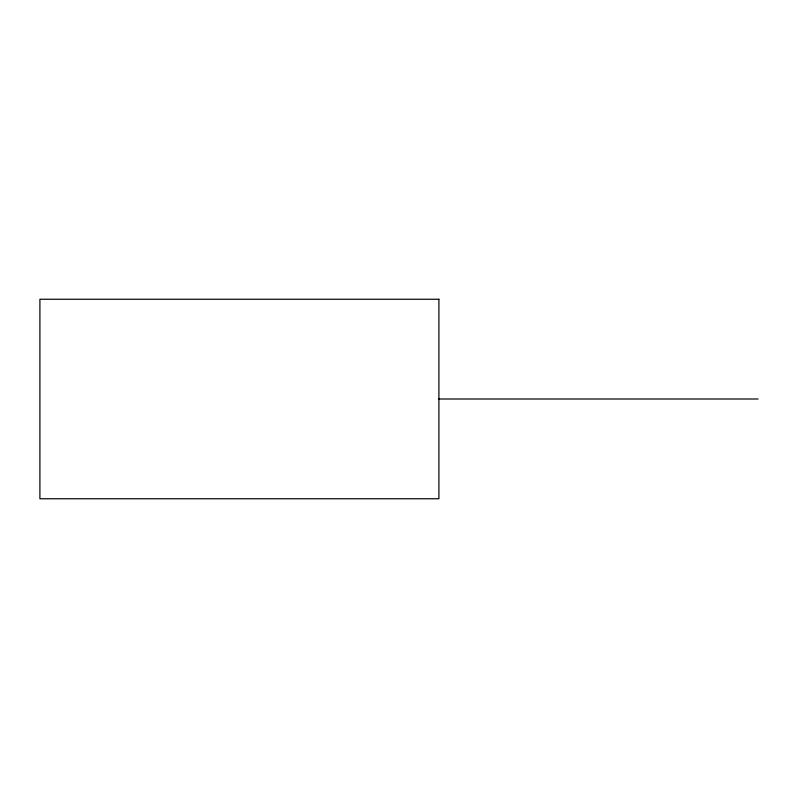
<?xml version="1.0" encoding="UTF-8"?>
<svg xmlns="http://www.w3.org/2000/svg" width="798" height="798" viewBox="0 0 798 798"><rect width="100%" height="100%" fill="white"/><g stroke="black" fill="none" stroke-linecap="round" stroke-linejoin="round"><path stroke-width="1.2" d="M438.9 399L758.1 399M438.9 299.25L39.9 299.25L39.9 498.75L438.9 498.75L438.9 299.25"/></g></svg>
